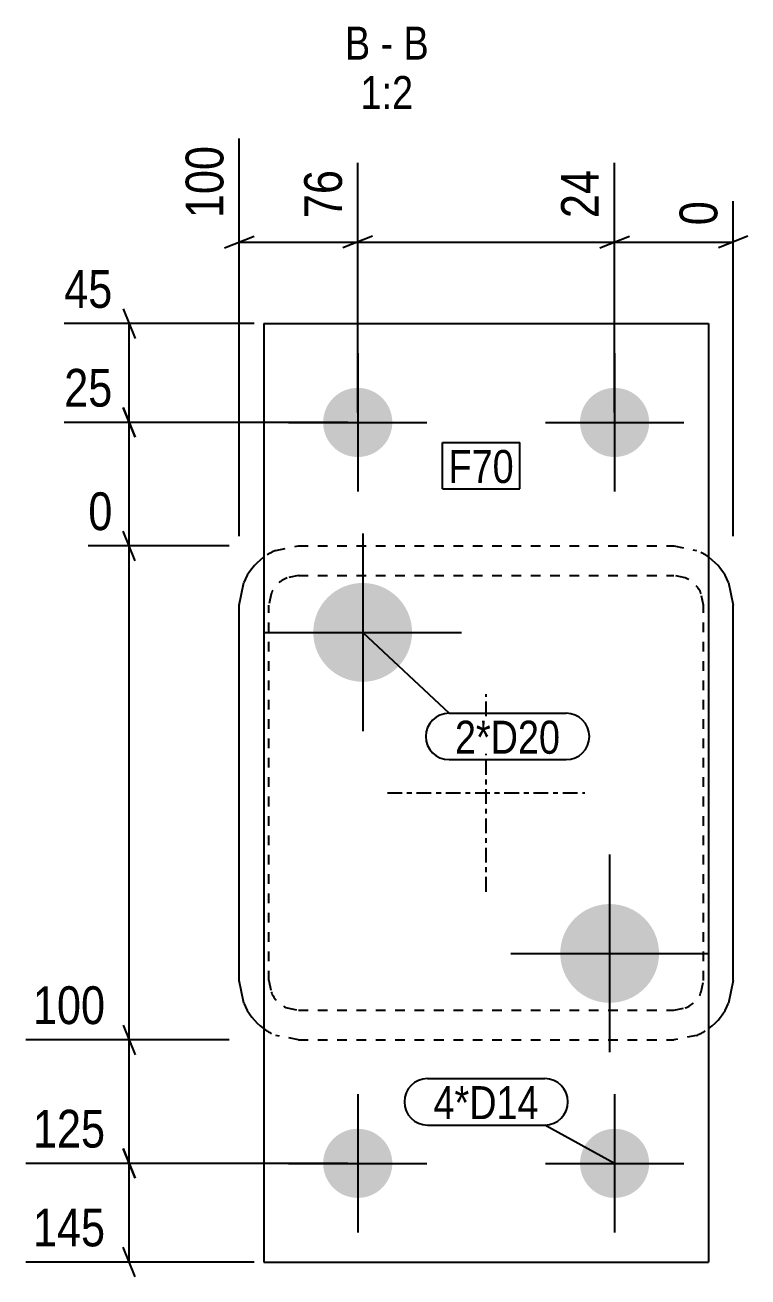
# Model space of a CAD drawing. Header units: millimetres. Extents: x -51 to 32726, y 5 to 915.
# Drawn here: x 23622 to 23768.3, y 4.8 to 258.3 of the extents above; entities that cross this region are included whole.
import ezdxf

# ---------------------------------------------------------------- set-up
doc = ezdxf.new("R2010")
doc.units = ezdxf.units.MM
doc.linetypes.add('DXK_LINE_DOT2', pattern=[3.9198, 1.9599, -1.9599])
doc.linetypes.add('DXK_LINE_DOT3', pattern=[5.9187, 2.979, -0.9799, 0.9799, -0.9799])
for name, color, linetype in [('MÅLSÆTNING', 7, 'Continuous'), ('STÅL', 7, 'Continuous'), ('TEKST', 7, 'Continuous')]:
    doc.layers.add(name, color=color, linetype=linetype)
doc.styles.add('Arial Narrow', font='ARIALN.TTF', dxfattribs={"height": 0.2})

msp = doc.modelspace()

# ---------------------------------------------------------------- hatches: boundary and pattern name
at = {"layer": 'STÅL', "linetype": 'Continuous'}
for points in [[(23696.32, 177.8, -1), (23682.32, 177.8, -1)], [(23748.32, 177.8, -1), (23734.32, 177.8, -1)], [(23690.32, 145.3, -1), (23690.32, 125.3, -1)], [(23740.32, 80.3, -1), (23740.32, 60.3, -1)], [(23696.32, 27.8, -1), (23682.32, 27.8, -1)], [(23748.32, 27.8, -1), (23734.32, 27.8, -1)]]:
    msp.add_hatch(color=96, dxfattribs=at).paths.add_polyline_path(points)

# ---------------------------------------------------------------- linework, layer by layer
at = {"layer": 'MÅLSÆTNING', "color": 7, "linetype": 'Continuous'}
for p, q in [((23665.32, 154.8), (23665.32, 235.25)), ((23689.32, 179.8), (23689.32, 230.38)), ((23689.32, 179.8), (23689.32, 230.38)), ((23741.32, 179.8), (23741.32, 230.38)), ((23741.32, 179.8), (23741.32, 230.38)), ((23765.32, 154.8), (23765.32, 222.59)), ((23662.32, 213.12), (23668.32, 215.52)), ((23692.32, 215.52), (23686.32, 213.12)), ((23692.32, 215.52), (23686.32, 213.12)), ((23738.32, 213.12), (23744.32, 215.52)), ((23738.32, 213.12), (23744.32, 215.52)), ((23768.32, 215.52), (23762.32, 213.12)), ((23665.32, 214.32), (23689.32, 214.32)), ((23689.32, 214.32), (23741.32, 214.32)), ((23741.32, 214.32), (23765.32, 214.32)), ((23641.85, 200.8), (23644.25, 194.8)), ((23668.32, 197.8), (23629.9, 197.8)), ((23643.05, 177.8), (23643.05, 197.8)), ((23641.85, 180.8), (23644.25, 174.8)), ((23687.32, 177.8), (23629.9, 177.8)), ((23687.32, 177.8), (23629.9, 177.8)), ((23643.05, 152.8), (23643.05, 177.8)), ((23644.25, 149.8), (23641.85, 155.8)), ((23644.25, 149.8), (23641.85, 155.8)), ((23663.32, 152.8), (23634.78, 152.8)), ((23663.32, 152.8), (23634.78, 152.8)), ((23643.05, 52.8), (23643.05, 152.8)), ((23641.85, 55.8), (23644.25, 49.8)), ((23641.85, 55.8), (23644.25, 49.8)), ((23663.32, 52.8), (23622.11, 52.8)), ((23663.32, 52.8), (23622.11, 52.8)), ((23643.05, 27.8), (23643.05, 52.8)), ((23644.25, 24.8), (23641.85, 30.8)), ((23641.85, 30.8), (23644.25, 24.8)), ((23687.32, 27.8), (23622.11, 27.8)), ((23687.32, 27.8), (23622.11, 27.8)), ((23643.05, 7.8), (23643.05, 27.8)), ((23644.25, 4.8), (23641.85, 10.8)), ((23668.32, 7.8), (23622.11, 7.8))]:
    msp.add_line(p, q, dxfattribs=at)
at = {"layer": 'STÅL', "color": 2, "linetype": 'Continuous'}
for p, q in [((23670.32, 197.8), (23760.32, 197.8)), ((23670.32, 197.8), (23670.32, 7.8)), ((23760.32, 197.8), (23760.32, 7.8)), ((23665.32, 140.8), (23666.23, 145.39)), ((23764.4, 145.39), (23765.32, 140.8)), ((23665.32, 64.8), (23665.32, 140.8)), ((23765.32, 64.8), (23765.32, 140.8)), ((23666.23, 60.21), (23665.32, 64.8)), ((23765.32, 64.8), (23764.4, 60.21)), ((23670.32, 7.8), (23760.32, 7.8))]:
    msp.add_line(p, q, dxfattribs=at)
at = {"layer": 'STÅL', "color": 96, "linetype": 'Continuous'}
for p, q in [((23689.32, 191.8), (23689.32, 163.8)), ((23741.32, 191.8), (23741.32, 163.8)), ((23675.32, 177.8), (23703.32, 177.8)), ((23727.32, 177.8), (23755.32, 177.8)), ((23690.32, 155.3), (23690.32, 115.3)), ((23670.32, 135.3), (23710.32, 135.3)), ((23740.32, 90.3), (23740.32, 50.3)), ((23720.32, 70.3), (23760.32, 70.3)), ((23689.32, 41.8), (23689.32, 13.8)), ((23741.32, 41.8), (23741.32, 13.8)), ((23675.32, 27.8), (23703.32, 27.8)), ((23727.32, 27.8), (23755.32, 27.8))]:
    msp.add_line(p, q, dxfattribs=at)
at = {"layer": 'STÅL', "color": 7, "linetype": 'DXK_LINE_DOT2'}
for p, q in [((23672.73, 151.89), (23677.32, 152.8)), ((23677.32, 152.8), (23753.32, 152.8)), ((23753.32, 152.8), (23757.91, 151.89)), ((23677.32, 146.8), (23675.02, 146.34)), ((23677.32, 146.8), (23753.32, 146.8)), ((23755.61, 146.34), (23753.32, 146.8)), ((23671.77, 143.1), (23671.32, 140.8)), ((23759.32, 140.8), (23758.86, 143.1)), ((23671.32, 64.8), (23671.32, 140.8)), ((23759.32, 64.8), (23759.32, 140.8)), ((23671.32, 64.8), (23671.77, 62.5)), ((23758.86, 62.5), (23759.32, 64.8)), ((23675.02, 59.26), (23677.32, 58.8)), ((23677.32, 58.8), (23753.32, 58.8)), ((23753.32, 58.8), (23755.61, 59.26)), ((23677.32, 52.8), (23672.73, 53.71)), ((23757.91, 53.71), (23753.32, 52.8)), ((23677.32, 52.8), (23753.32, 52.8))]:
    msp.add_line(p, q, dxfattribs=at)
at = {"layer": 'STÅL', "color": 7, "linetype": 'DXK_LINE_DOT3'}
for p, q in [((23715.32, 82.8), (23715.32, 122.8)), ((23695.32, 102.8), (23735.32, 102.8))]:
    msp.add_line(p, q, dxfattribs=at)
at = {"layer": 'STÅL', "color": 2, "linetype": 'Continuous'}
for centre, start, end in [((23677.32, 140.8), 126.4486, 157.5), ((23753.32, 140.8), 22.5, 53.5514), ((23677.32, 64.8), 202.5, 233.5514), ((23753.32, 64.8), 306.4486, 337.5)]:
    msp.add_arc(centre, 12, start, end, dxfattribs=at)
at = {"layer": 'STÅL', "color": 7, "linetype": 'DXK_LINE_DOT2'}
for centre, radius, start, end in [((23677.32, 140.8), 12, 112.5, 126.4486), ((23753.32, 140.8), 12, 53.5514, 67.5), ((23677.32, 140.8), 6, 112.5, 157.5), ((23753.32, 140.8), 6, 22.5, 67.5), ((23677.32, 64.8), 6, 202.5, 247.5), ((23753.32, 64.8), 6, 292.5, 337.5), ((23677.32, 64.8), 12, 233.5514, 247.5), ((23753.32, 64.8), 12, 292.5, 306.4486)]:
    msp.add_arc(centre, radius, start, end, dxfattribs=at)

# ---------------------------------------------------------------- wipeouts: each hides what was drawn before it
at = {"color": 0, "linetype": 'Continuous'}
for points, layer in [([(23663.72, 235.4), (23652.52, 235.4), (23652.52, 217.57), (23663.72, 217.57)], 'MÅLSÆTNING'), ([(23687.72, 230.52), (23676.52, 230.52), (23676.52, 217.57), (23687.72, 217.57)], 'MÅLSÆTNING'), ([(23739.72, 230.52), (23728.52, 230.52), (23728.52, 217.57), (23739.72, 217.57)], 'MÅLSÆTNING'), ([(23639.79, 54.4), (23639.79, 65.6), (23621.97, 65.6), (23621.97, 54.4)], 'MÅLSÆTNING'), ([(23639.79, 29.4), (23639.79, 40.6), (23621.97, 40.6), (23621.97, 29.4)], 'MÅLSÆTNING'), ([(23639.79, 9.4), (23639.79, 20.6), (23621.97, 20.6), (23621.97, 9.4)], 'MÅLSÆTNING'), ([(23691.84, 251.25), (23691.84, 258.25), (23686.73, 258.25), (23686.73, 251.25)], 'TEKST'), ([(23696.49, 251.25), (23696.49, 258.25), (23693.94, 258.25), (23693.94, 251.25)], 'TEKST'), ([(23703.7, 251.25), (23703.7, 258.25), (23698.59, 258.25), (23698.59, 251.25)], 'TEKST'), ([(23700.55, 241.25), (23700.55, 248.25), (23689.88, 248.25), (23689.88, 241.25)], 'TEKST')]:
    msp.add_wipeout(points, dxfattribs=at).dxf.layer = layer
at = {"color": 0}
for points in [[(23720.92, 165.54), (23720.92, 172.54), (23707.7, 172.54), (23707.7, 165.54)], [(23725.97, 36.75), (23725.97, 43.75), (23704.66, 43.75), (23704.66, 36.75)]]:
    msp.add_wipeout(points, dxfattribs=at).dxf.layer = 'TEKST'

# ---------------------------------------------------------------- next in the draw order: texts
at = {"layer": 'MÅLSÆTNING', "color": 3, "linetype": 'Continuous', "style": 'Arial Narrow'}
for s, p in [('100', (23662.12, 219.17)), ('76', (23686.12, 219.17)), ('24', (23738.12, 219.17))]:
    msp.add_text(s, height=7.635, rotation=90.0002, dxfattribs=at).set_placement(p)
for s, p in [('100', (23623.57, 56)), ('125', (23623.57, 31)), ('145', (23623.57, 11))]:
    msp.add_text(s, height=7.635, dxfattribs=at).set_placement(p)
at = {"layer": 'TEKST', "color": 3, "linetype": 'Continuous', "style": 'Arial Narrow'}
for s, height, p in [('B', 6.68, (23686.73, 251.25)), ('B', 6.68, (23698.59, 251.25)), ('-', 6.68, (23693.94, 251.25)), ('1:2', 6.681, (23689.88, 241.25))]:
    msp.add_text(s, height=height, dxfattribs=at).set_placement(p)

# ---------------------------------------------------------------- next in the draw order: wipeouts: each hides what was drawn before it
at = {"color": 0, "linetype": 'Continuous'}
for points in [[(23763.72, 224.19), (23752.52, 224.19), (23752.52, 216.12), (23763.72, 216.12)], [(23641.25, 199.4), (23641.25, 210.6), (23628.3, 210.6), (23628.3, 199.4)], [(23641.25, 179.4), (23641.25, 190.6), (23628.3, 190.6), (23628.3, 179.4)], [(23641.25, 154.4), (23641.25, 165.6), (23633.18, 165.6), (23633.18, 154.4)]]:
    msp.add_wipeout(points, dxfattribs=at).dxf.layer = 'MÅLSÆTNING'
at = {"color": 0}
for points in [[(23720.92, 165.54), (23720.92, 172.54), (23707.7, 172.54), (23707.7, 165.54)], [(23730.32, 110.73), (23730.32, 117.73), (23709, 117.73), (23709, 110.73)], [(23725.97, 36.75), (23725.97, 43.75), (23704.66, 43.75), (23704.66, 36.75)]]:
    msp.add_wipeout(points, dxfattribs=at).dxf.layer = 'TEKST'

# ---------------------------------------------------------------- next in the draw order: linework, layer by layer
at = {"layer": 'MÅLSÆTNING', "color": 7, "linetype": 'Continuous'}
msp.add_line((23644.25, 174.8), (23641.85, 180.8), dxfattribs=at)
at = {"layer": 'TEKST', "color": 7, "linetype": 'Continuous'}
for p, q in [((23706.5, 173.74), (23722.12, 173.74)), ((23706.5, 164.34), (23706.5, 173.74)), ((23722.12, 164.34), (23722.12, 173.74)), ((23706.5, 164.34), (23722.12, 164.34)), ((23703.46, 44.95), (23727.17, 44.95)), ((23703.46, 35.55), (23727.17, 35.55)), ((23741.32, 27.8), (23727.17, 35.55))]:
    msp.add_line(p, q, dxfattribs=at)
for centre, start, end in [((23703.46, 40.25), 90, 270), ((23727.17, 40.25), 270, 90)]:
    msp.add_arc(centre, 4.7, start, end, dxfattribs=at)

# ---------------------------------------------------------------- next in the draw order: texts
at = {"layer": 'MÅLSÆTNING', "color": 3, "linetype": 'Continuous', "style": 'Arial Narrow'}
msp.add_text('0', height=7.64, rotation=90.0002, dxfattribs=at).set_placement((23762.12, 217.72))
for s, height, p in [('45', 7.635, (23629.9, 201)), ('25', 7.635, (23629.9, 181)), ('0', 7.64, (23634.78, 156))]:
    msp.add_text(s, height=height, dxfattribs=at).set_placement(p)
at = {"layer": 'TEKST', "color": 3, "style": 'Arial Narrow'}
for s, p in [('F70', (23707.7, 165.54)), ('4*D14', (23704.66, 36.75))]:
    msp.add_text(s, height=6.681, dxfattribs=at).set_placement(p)

# ---------------------------------------------------------------- next in the draw order: wipeouts: each hides what was drawn before it
at = {"color": 0}
msp.add_wipeout([(23730.32, 110.73), (23730.32, 117.73), (23709, 117.73), (23709, 110.73)], dxfattribs=at).dxf.layer = 'TEKST'

# ---------------------------------------------------------------- next in the draw order: linework, layer by layer
at = {"layer": 'TEKST', "color": 7, "linetype": 'Continuous'}
for p, q in [((23690.32, 135.3), (23707.8, 118.93)), ((23707.8, 118.93), (23731.52, 118.93)), ((23707.8, 109.53), (23731.52, 109.53))]:
    msp.add_line(p, q, dxfattribs=at)
for centre, start, end in [((23707.8, 114.23), 90, 270), ((23731.52, 114.23), 270, 90)]:
    msp.add_arc(centre, 4.7, start, end, dxfattribs=at)

# ---------------------------------------------------------------- next in the draw order: texts
at = {"layer": 'TEKST', "color": 3, "style": 'Arial Narrow'}
msp.add_text('2*D20', height=6.681, dxfattribs=at).set_placement((23709, 110.73))

doc.saveas('drawing.dxf')
